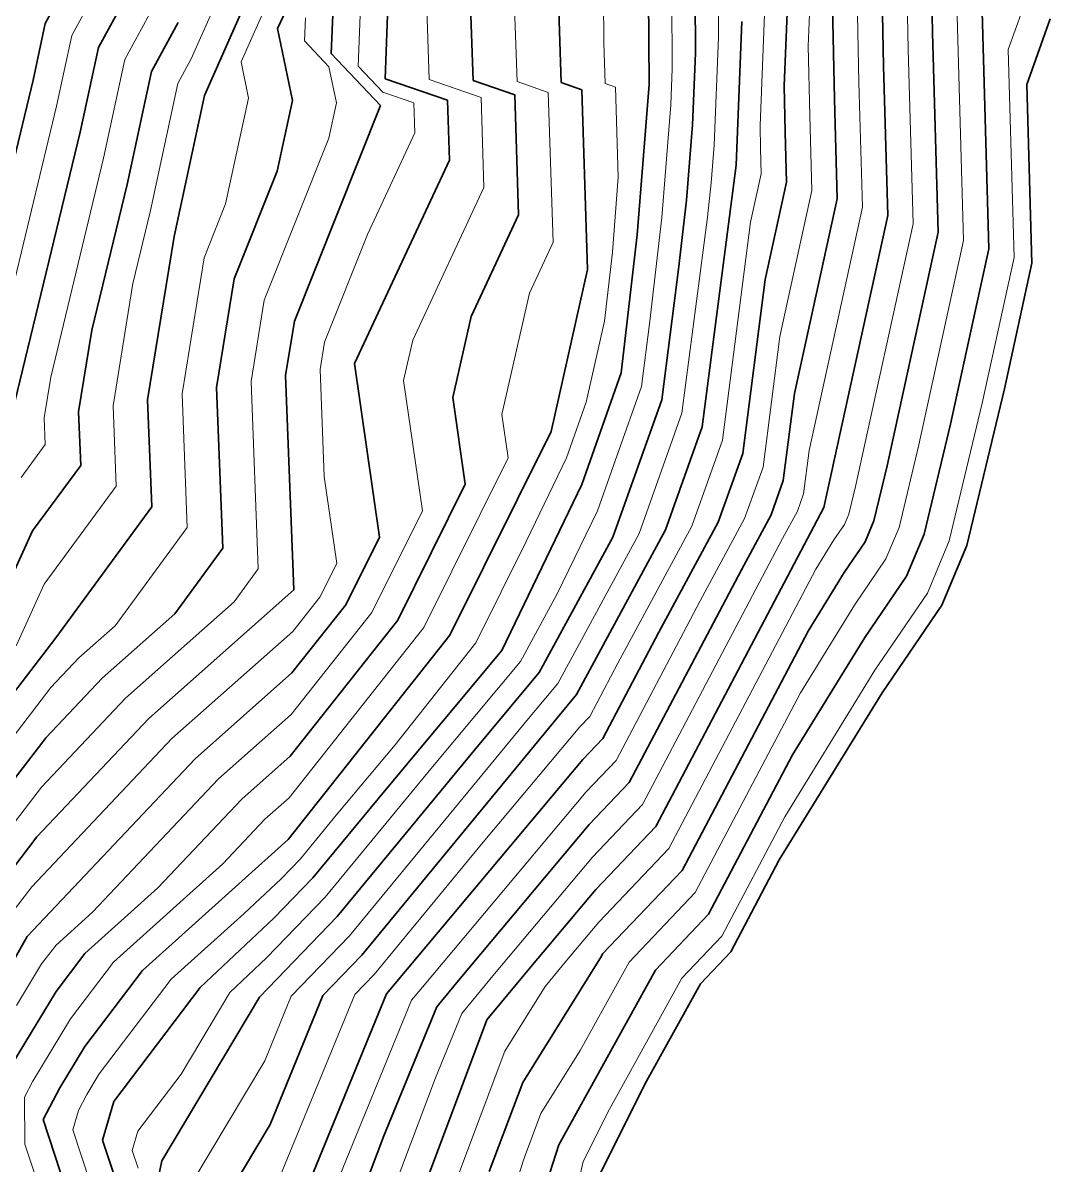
# Model space of a CAD drawing. Header units: millimetres. Extents: x -861324 to 439029, y -308065 to 694685.
# Drawn here: x -3133 to 30393, y 44471 to 81739 of the extents above; entities that cross this region are included whole.
import ezdxf

# ---------------------------------------------------------------- set-up
doc = ezdxf.new("R2010")
doc.units = ezdxf.units.MM
for name, color, linetype, lineweight in [('C-TOPO', 7, 'Continuous', 9), ('C-TOPO-MAJR', 7, 'Continuous', 35), ('C-TOPO-MINR', 7, 'Continuous', 9)]:
    doc.layers.add(name, color=color, linetype=linetype, lineweight=lineweight)

msp = doc.modelspace()

# ---------------------------------------------------------------- linework, layer by layer
at = {"layer": 'C-TOPO', "lineweight": 35}
for p, q in [((30393, 81875), (29631, 79728)), ((29631, 79728), (29796, 73898)), ((29796, 73898), (28898, 69804)), ((28898, 69804), (27674, 64685)), ((27674, 64685), (26860, 62739)), ((26860, 62739), (24909, 59880)), ((24909, 59880), (21552, 54427)), ((21552, 54427), (19976, 51435)), ((19976, 51435), (18981, 50389)), ((18981, 50389), (17167, 47110)), ((17167, 47110), (15713, 44209))]:
    msp.add_line(p, q, dxfattribs=at)
at = {"layer": 'C-TOPO-MAJR'}
for p, q in [((17302, 79727), (17253, 90037)), ((18814, 80755), (18775, 89002)), ((-2400, 81713), (208, 86521)), ((11558, 79855), (11385, 85208)), ((24954, 80335), (24861, 84863)), ((2795, 79367), (5038, 84430)), ((-668, 80931), (1070, 84136)), ((5182, 81560), (6294, 83931)), ((26558, 81416), (26512, 83680)), ((8686, 79918), (8807, 82935)), ((21715, 79682), (21838, 82809)), ((14430, 79791), (14343, 82468)), ((28393, 74362), (28162, 82497)), ((6934, 80739), (6994, 82247)), ((23350, 79253), (23288, 82273)), ((-2797, 79873), (-2400, 81713)), ((1063, 80149), (1933, 81752)), ((20141, 77091), (20326, 81782)), ((5665, 79206), (5182, 81560)), ((26743, 74908), (26558, 81416)), ((-1264, 78171), (-668, 80931)), ((8534, 79045), (6934, 80739)), ((18722, 78409), (18814, 80755)), ((269, 76468), (1063, 80149)), ((25092, 75454), (24954, 80335)), ((-4330, 73529), (-2797, 79873)), ((10726, 79215), (8686, 79918)), ((12918, 79386), (11558, 79855)), ((15110, 79557), (14430, 79791)), ((13043, 75473), (12918, 79386)), ((15297, 73688), (15110, 79557)), ((16912, 74822), (17302, 79727)), ((21746, 78172), (21715, 79682)), ((1802, 74766), (2795, 79367)), ((5168, 76905), (5665, 79206)), ((5728, 72006), (8534, 79045)), ((10789, 77259), (10726, 79215)), ((23442, 75999), (23350, 79253)), ((18527, 75957), (18722, 78409)), ((-3564, 68654), (-1264, 78171)), ((21792, 76545), (21746, 78172)), ((7691, 70626), (10789, 77259)), ((3765, 73386), (5168, 76905)), ((19039, 68562), (20141, 77091)), ((-881, 71710), (269, 76468)), ((21096, 73371), (21792, 76545)), ((18268, 73703), (18527, 75957)), ((22050, 69652), (23442, 75999)), ((11494, 72157), (13043, 75473)), ((23004, 65932), (25092, 75454)), ((938, 69443), (1802, 74766)), ((16395, 70316), (16912, 74822)), ((25072, 67290), (26743, 74908)), ((27140, 68649), (28393, 74362)), ((14106, 68404), (15297, 73688)), ((17717, 69439), (18268, 73703)), ((3189, 69837), (3765, 73386)), ((20361, 67686), (21096, 73371)), ((5440, 70231), (5728, 72006)), ((10898, 69515), (11494, 72157)), ((-1313, 69048), (-881, 71710)), ((8508, 64964), (7691, 70626)), ((5709, 63245), (5440, 70231)), ((15113, 66681), (16395, 70316)), ((3391, 64597), (3189, 69837)), ((1073, 65949), (938, 69443)), ((11307, 66684), (10898, 69515)), ((16121, 64957), (17717, 69439)), ((21683, 66809), (22050, 69652)), ((-1246, 67302), (-1313, 69048)), ((26281, 65057), (27140, 68649)), ((10800, 61760), (14106, 68404)), ((17842, 65201), (19039, 68562)), ((19563, 65445), (20361, 67686)), ((-2813, 65165), (-1246, 67302)), ((24643, 65494), (25072, 67290)), ((21283, 65688), (21683, 66809)), ((9103, 62255), (11307, 66684)), ((12497, 61265), (15113, 66681)), ((-2061, 61676), (1073, 65949)), ((17520, 55524), (23004, 65932)), ((20315, 63897), (21283, 65688)), ((17625, 61863), (19563, 65445)), ((24357, 64812), (24643, 65494)), ((-4651, 61151), (-2813, 65165)), ((7406, 62750), (8508, 64964)), ((13716, 60547), (16121, 64957)), ((14935, 59828), (17842, 65201)), ((25710, 63691), (26281, 65057)), ((1824, 62460), (3391, 64597)), ((23673, 63808), (24357, 64812)), ((16658, 56959), (20315, 63897)), ((22495, 61895), (23673, 63808)), ((24341, 61685), (25710, 63691)), ((975, 59045), (5709, 63245)), ((5649, 60529), (7406, 62750)), ((-543, 60361), (1824, 62460)), ((5589, 57814), (9103, 62255)), ((18382, 54089), (22495, 61895)), ((-6411, 56015), (-2061, 61676)), ((5528, 55099), (10800, 61760)), ((15797, 58394), (17625, 61863)), ((21986, 57859), (24341, 61685)), ((8664, 56675), (12497, 61265)), ((2492, 57730), (5649, 60529)), ((11800, 58252), (13716, 60547)), ((-2371, 58427), (-543, 60361)), ((7931, 51321), (14935, 59828)), ((-2681, 55179), (975, 59045)), ((-5271, 54653), (-2371, 58427)), ((7130, 52581), (11800, 58252)), ((15144, 57707), (15797, 58394)), ((4010, 56414), (5589, 57814)), ((19243, 52655), (21986, 57859)), ((-2991, 51930), (2492, 57730)), ((8732, 50062), (15144, 57707)), ((6329, 53840), (8664, 56675)), ((15352, 55585), (16658, 56959)), ((1268, 53514), (4010, 56414)), ((11087, 50499), (15352, 55585)), ((-4131, 53292), (-2681, 55179)), ((15561, 53464), (17520, 55524)), ((771, 50818), (5528, 55099)), ((15788, 51361), (18382, 54089)), ((5057, 52526), (6329, 53840)), ((-1110, 51374), (1268, 53514)), ((13441, 50936), (15561, 53464)), ((4585, 49952), (7130, 52581)), ((17514, 50836), (19243, 52655)), ((2652, 50262), (5057, 52526)), ((-5132, 48158), (-2991, 51930)), ((-2051, 50137), (-1110, 51374)), ((6659, 50007), (7931, 51321)), ((13185, 47172), (15750, 51293)), ((15750, 51293), (15788, 51361)), ((-1110, 48345), (771, 50818)), ((12013, 49211), (13441, 50936)), ((14358, 45133), (17514, 50836)), ((10373, 49637), (11087, 50499)), ((-3683, 47427), (-2051, 50137)), ((-169, 46552), (2652, 50262)), ((1407, 44613), (4585, 49952)), ((4933, 45794), (6659, 50007)), ((5280, 41636), (8732, 50062)), ((8646, 45424), (10373, 49637)), ((9819, 43384), (12013, 49211)), ((-1926, 46990), (-1110, 48345)), ((-2475, 45961), (-1926, 46990)), ((12089, 44259), (13185, 47172)), ((-534, 45287), (-169, 46552)), ((-1717, 43669), (-2475, 45961)), ((3344, 43124), (4933, 45794)), ((-155, 44141), (-534, 45287)), ((7550, 42510), (8646, 45424)), ((11370, 35958), (14358, 45133)), ((-87, 37411), (1407, 44613))]:
    msp.add_line(p, q, dxfattribs=at)
at = {"layer": 'C-TOPO-MINR'}
for p, q in [((18058, 80241), (18014, 89519)), ((15822, 81097), (15786, 88830)), ((19570, 81268), (19536, 88485)), ((-1534, 81322), (639, 85329)), ((2364, 80560), (4233, 84778)), ((25756, 80875), (25687, 84272)), ((12994, 79823), (12864, 83838)), ((24152, 79794), (24075, 83568)), ((22501, 80977), (22594, 83323)), ((198, 80540), (1502, 82944)), ((3988, 80464), (5110, 82995)), ((7810, 80329), (7901, 82591)), ((10122, 79886), (10035, 82563)), ((20928, 78386), (21082, 82295)), ((29026, 80868), (29475, 82131)), ((6058, 81150), (6088, 81904)), ((27568, 74635), (27360, 81956)), ((-2031, 79022), (-1534, 81322)), ((19431, 77750), (19570, 81268)), ((6858, 80302), (6058, 81150)), ((15866, 79759), (15822, 81097)), ((22548, 78713), (22501, 80977)), ((25918, 75181), (25756, 80875)), ((-498, 77320), (198, 80540)), ((1929, 79758), (2364, 80560)), ((29218, 74089), (29026, 80868)), ((4230, 79287), (3988, 80464)), ((7100, 79125), (6858, 80302)), ((8610, 79481), (7810, 80329)), ((18012, 79068), (18058, 80241)), ((1035, 75617), (1929, 79758)), ((11822, 79301), (10122, 79886)), ((14014, 79471), (12994, 79823)), ((16206, 79642), (15866, 79759)), ((24267, 75726), (24152, 79794)), ((9630, 79130), (8610, 79481)), ((14170, 74580), (14014, 79471)), ((16300, 76708), (16206, 79642)), ((-3947, 71091), (-2031, 79022)), ((3485, 75836), (4230, 79287)), ((6851, 77975), (7100, 79125)), ((9662, 78152), (9630, 79130)), ((11916, 76366), (11822, 79301)), ((17719, 75389), (18012, 79068)), ((22617, 76272), (22548, 78713)), ((20943, 77632), (20928, 78386)), ((4746, 72696), (6851, 77975)), ((8113, 74835), (9662, 78152)), ((19334, 76524), (19431, 77750)), ((20967, 76818), (20943, 77632)), ((-2222, 70182), (-498, 77320)), ((20619, 75231), (20967, 76818)), ((16105, 74255), (16300, 76708)), ((19205, 75397), (19334, 76524)), ((9592, 71391), (11916, 76366)), ((21573, 71511), (22617, 76272)), ((2783, 74076), (3485, 75836)), ((22527, 67792), (24267, 75726)), ((460, 73238), (1035, 75617)), ((17332, 72010), (17719, 75389)), ((18378, 69001), (19205, 75397)), ((19700, 68124), (20619, 75231)), ((24038, 66611), (25918, 75181)), ((6709, 71316), (8113, 74835)), ((13396, 72922), (14170, 74580)), ((26106, 67970), (27568, 74635)), ((15846, 72002), (16105, 74255)), ((2063, 69640), (2783, 74076)), ((28174, 69328), (29218, 74089)), ((-187, 69246), (460, 73238)), ((4314, 70034), (4746, 72696)), ((12502, 68960), (13396, 72922)), ((15251, 69360), (15846, 72002)), ((17056, 69878), (17332, 72010)), ((6565, 70428), (6709, 71316)), ((9294, 70070), (9592, 71391)), ((21022, 67247), (21573, 71511)), ((-2438, 68851), (-2222, 70182)), ((6700, 66935), (6565, 70428)), ((9907, 65824), (9294, 70070)), ((4550, 63921), (4314, 70034)), ((16258, 67637), (17056, 69878)), ((2232, 65273), (2063, 69640)), ((14609, 67543), (15251, 69360)), ((27100, 64838), (28174, 69328)), ((-86, 66626), (-187, 69246)), ((12706, 67544), (12502, 68960)), ((16981, 65079), (18378, 69001)), ((-2405, 67978), (-2438, 68851)), ((-3188, 66910), (-2405, 67978)), ((18702, 65323), (19700, 68124)), ((25462, 65276), (26106, 67970)), ((9951, 62007), (12706, 67544)), ((13301, 64835), (14609, 67543)), ((15617, 65819), (16258, 67637)), ((22343, 66370), (22527, 67792)), ((20423, 65566), (21022, 67247)), ((7109, 64105), (6700, 66935)), ((-2437, 63421), (-86, 66626)), ((22144, 65810), (22343, 66370)), ((23824, 65713), (24038, 66611)), ((8254, 62502), (9907, 65824)), ((14309, 63111), (15617, 65819)), ((21659, 64915), (22144, 65810)), ((23681, 65372), (23824, 65713)), ((-119, 62068), (2232, 65273)), ((16280, 60846), (18702, 65323)), ((18970, 62880), (20423, 65566)), ((23338, 64870), (23681, 65372)), ((25034, 64251), (25462, 65276)), ((15528, 62393), (16981, 65079)), ((17089, 56241), (21659, 64915)), ((22750, 63914), (23338, 64870)), ((11648, 61512), (13301, 64835)), ((26387, 63131), (27100, 64838)), ((6558, 62997), (7109, 64105)), ((24007, 62746), (25034, 64251)), ((3766, 62852), (4550, 63921)), ((17951, 54807), (22750, 63914)), ((-3356, 61414), (-2437, 63421)), ((5679, 61887), (6558, 62997)), ((13106, 60906), (14309, 63111)), ((24675, 60623), (26387, 63131)), ((216, 59703), (3766, 62852)), ((16228, 57676), (18970, 62880)), ((22240, 59877), (24007, 62746)), ((5619, 59172), (8254, 62502)), ((14326, 60187), (15528, 62393)), ((-1302, 61018), (-119, 62068)), ((1734, 58388), (5679, 61887)), ((5559, 56457), (9951, 62007)), ((9013, 58182), (11648, 61512)), ((-2216, 60052), (-1302, 61018)), ((10232, 57464), (13106, 60906)), ((15366, 59111), (16280, 60846)), ((21731, 55840), (24675, 60623)), ((-5841, 55334), (-2216, 60052)), ((13367, 59040), (14326, 60187)), ((-2526, 56803), (216, 59703)), ((18813, 53372), (22240, 59877)), ((3251, 57072), (5619, 59172)), ((7531, 51951), (13367, 59040)), ((15040, 58768), (15366, 59111)), ((11834, 54945), (15040, 58768)), ((-2836, 53554), (1734, 58388)), ((7096, 55887), (9013, 58182)), ((6730, 53210), (10232, 57464)), ((15248, 56646), (16228, 57676)), ((-862, 52722), (3251, 57072)), ((-4701, 53973), (-2526, 56803)), ((4769, 55757), (5559, 56457)), ((9910, 50281), (15248, 56646)), ((15457, 54524), (17089, 56241)), ((3398, 54307), (4769, 55757)), ((5929, 54469), (7096, 55887)), ((19674, 51937), (21731, 55840)), ((8332, 50692), (11834, 54945)), ((15665, 52403), (17951, 54807)), ((5293, 53812), (5929, 54469)), ((12264, 50717), (15457, 54524)), ((-170, 51096), (3398, 54307)), ((4090, 52680), (5293, 53812)), ((-3561, 52611), (-2836, 53554)), ((16651, 51098), (18813, 53372)), ((4821, 51239), (6730, 53210)), ((-2051, 51652), (-862, 52722)), ((1712, 50540), (4090, 52680)), ((14618, 51154), (15665, 52403)), ((5622, 49980), (7531, 51951)), ((18377, 50573), (19674, 51937)), ((-2521, 51034), (-2051, 51652)), ((-1580, 49241), (-170, 51096)), ((3619, 50107), (4821, 51239)), ((13913, 50302), (14618, 51154)), ((15054, 48213), (16651, 51098)), ((-3337, 49678), (-2521, 51034)), ((7696, 50035), (8332, 50692)), ((11193, 49424), (12264, 50717)), ((-640, 47449), (1712, 50540)), ((16010, 46296), (18377, 50573)), ((2030, 47437), (3619, 50107)), ((4759, 47873), (5622, 49980)), ((5106, 43715), (7696, 50035)), ((9553, 49849), (9910, 50281)), ((12599, 48191), (13913, 50302)), ((6963, 43530), (9553, 49849)), ((-2804, 47208), (-1580, 49241)), ((10330, 47317), (11193, 49424)), ((10954, 43822), (12599, 48191)), ((13772, 46152), (15054, 48213)), ((2376, 43869), (4759, 47873)), ((-1048, 46771), (-640, 47449)), ((619, 45583), (2030, 47437)), ((-3079, 46694), (-2804, 47208)), ((8684, 42947), (10330, 47317)), ((-3066, 45152), (-3079, 46694)), ((-1322, 46257), (-1048, 46771)), ((-1504, 45624), (-1322, 46257)), ((15155, 44589), (16010, 46296)), ((13223, 44696), (13772, 46152)), ((-936, 43905), (-1504, 45624)), ((437, 44950), (619, 45583)), ((-2498, 43433), (-3066, 45152)), ((626, 44377), (437, 44950)), ((10609, 36668), (13223, 44696)), ((15040, 44105), (15155, 44589))]:
    msp.add_line(p, q, dxfattribs=at)

doc.saveas('drawing.dxf')
